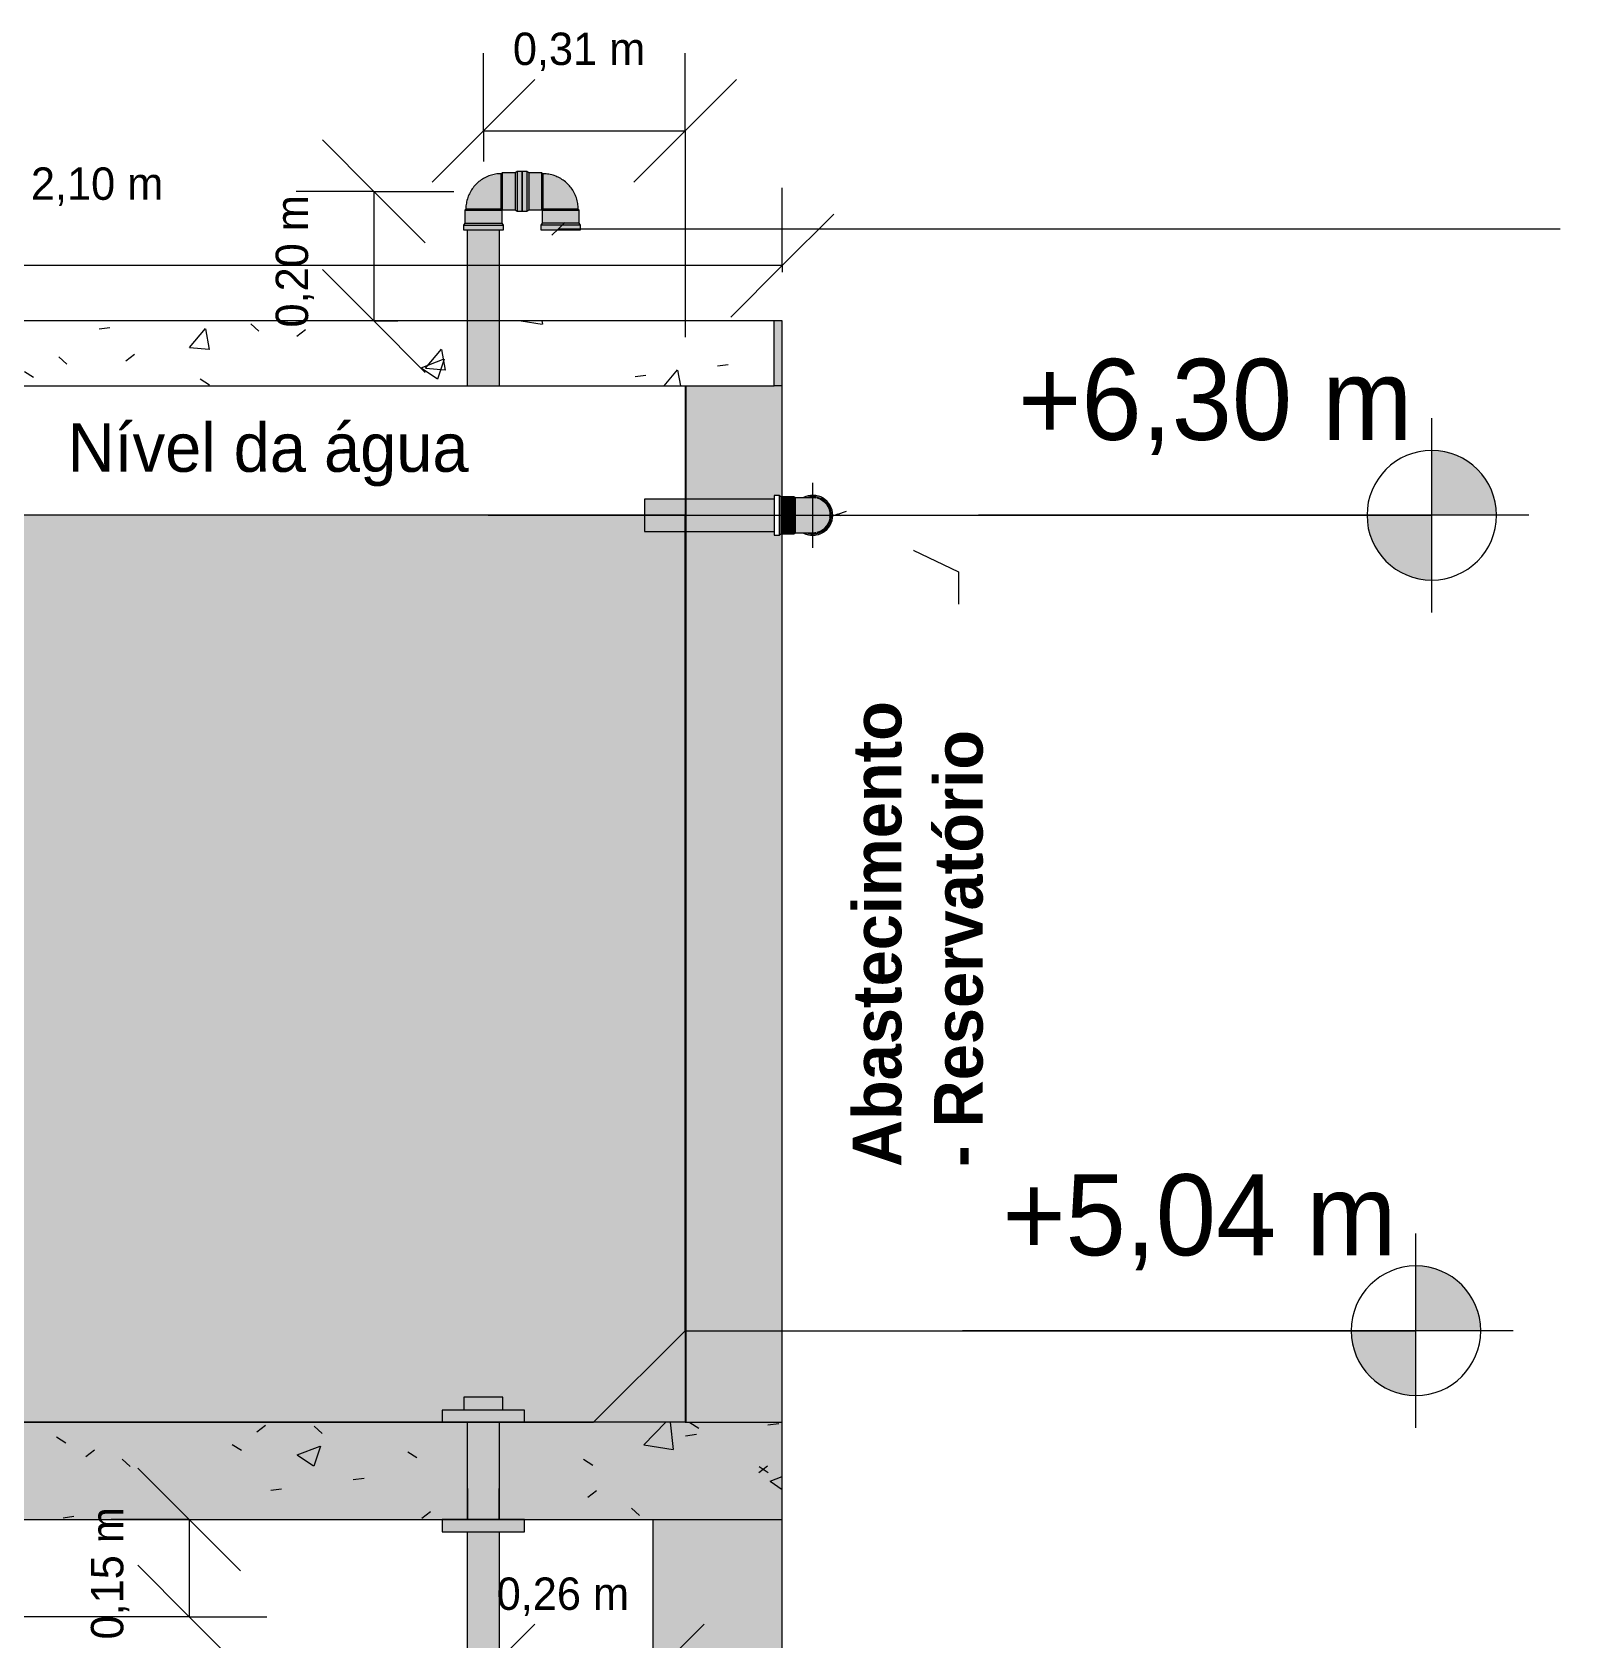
# Model space of a CAD drawing. Header units: metres. Extents: x 147 to 427, y -16 to 162.
# Drawn here: x 184.764 to 187.165, y 4.564 to 7.046 of the extents above; entities that cross this region are included whole.
import ezdxf

# ---------------------------------------------------------------- set-up
doc = ezdxf.new("R2010")
doc.units = ezdxf.units.M
for name, color, linetype, lineweight in [('A-ANNO-DIMS', 7, 'Continuous', 5), ('A-ANNO-DIMS-50', 7, 'Continuous', 5), ('A-DETL', 7, 'Continuous', 5), ('A-DETL-GENF', 7, 'Continuous', 5), ('A-WALL', 7, 'Continuous', 9), ('G-ANNO-DIMS', 7, 'Continuous', 5), ('G-ANNO-TEXT', 7, 'Continuous', 5), ('P-PIPE', 7, 'Continuous', 5), ('P-PIPE-CNTR', 7, 'Continuous', 5)]:
    doc.layers.add(name, color=color, linetype=linetype, lineweight=lineweight)
doc.layers.add('A-FLOR', color=7, linetype='Continuous', lineweight=9, true_color=0x007f00)
doc.layers.add('A-FLOR-PATT', color=7, linetype='Continuous', lineweight=9, true_color=0x007f00)
doc.styles.add('Century Gothic', font='GOTHIC.TTF', dxfattribs={"height": 0.05})
doc.styles.add('Century Gothic_1', font='GOTHIC.TTF', dxfattribs={"height": 0.075})
doc.styles.add('Century Gothic_3', font='GOTHIC.TTF', dxfattribs={"height": 0.125})
doc.styles.add('Century Gothic_B_1', font='GOTHICB.TTF', dxfattribs={"height": 0.075})
doc.dimstyles.new('Setores_1_5', dxfattribs={"dimscale": 0.3048, "dimtxt": 0.078313, "dimasz": 0.520833, "dimexe": 0.393701, "dimexo": 0.246063, "dimgap": 0.287073, "dimtad": 1, "dimrnd": 0.01, "dimzin": 0, "dimdsep": 46, "dimtxsty": 'Century Gothic_1', "dimblk1": 'OBLIQUE', "dimblk2": 'OBLIQUE', "dimsah": 1, "dimcen": 0.09, "dimazin": 0, "dimtfac": 1, "dimtdec": 4, "dimtix": 1, "dimtmove": 0, "dimatfit": 3, "dimfxl": 1, "dimtvp": 1, "dimtolj": 1, "dimtzin": 0, "dimarcsym": 2})
doc.dimstyles.new('Setores_1_mm', dxfattribs={"dimscale": 0.3048, "dimtxt": 0.052208, "dimasz": 0.520833, "dimexe": 0.393701, "dimexo": 0.246063, "dimgap": 0.287073, "dimtad": 1, "dimrnd": 0.01, "dimzin": 0, "dimdsep": 46, "dimtxsty": 'Century Gothic', "dimblk1": 'OBLIQUE', "dimblk2": 'OBLIQUE', "dimsah": 1, "dimcen": 0.09, "dimazin": 0, "dimtfac": 1, "dimtdec": 4, "dimtix": 1, "dimtmove": 0, "dimatfit": 3, "dimfxl": 1, "dimtvp": 1, "dimtolj": 1, "dimtzin": 0, "dimarcsym": 2})
pattern_1 = [(50, (187.6041, 2.196), (0.364365, -0.031877), [0.0381, -0.4191]), (355, (187.6041, 2.196), (-0.070485, 0.382117), [0.03048, -0.33528]), (100.451, (187.6351, 2.193), (0.293886, 0.35023), [0.03238, -0.35618]), (46.184, (187.6041, 2.297), (0.54216, -0.084084), [0.05715, -0.62865]), (96.636, (187.6501, 2.29), (0.474805, 0.494854), [0.04857, -0.53427]), (351.184, (187.6041, 2.297), (0.47481, 0.494846), [0.04572, -0.50292]), (21, (187.6551, 2.272), (0.303226, -0.204528), [0.0381, -0.4191]), (326, (187.6551, 2.272), (0.123607, 0.368379), [0.03048, -0.33528]), (71.451, (187.6811, 2.255), (0.426833, 0.163839), [0.03238, -0.35618]), (37.5, (187.60411, 2.196), (0.0061807, 0.1691082), [0.01676, -0.31445, 0.01676, -0.3236, -0.33655]), (37.5, (187.60411, 2.196), (0.0061807, 0.1691082), [-0.67158, 0.01676, -0.31979]), (7.5, (187.60411, 2.196), (0.1336414, 0.200358), [0.01676, -0.17729, 0.01676, -0.30683, -0.12827]), (7.5, (187.60411, 2.196), (0.1336414, 0.200358), [-0.51765, 0.01676, -0.11151]), (327.5, (187.49111, 2.196), (0.2711816, -0.0114606), [0.01676, -0.11024, 0.01676, -0.37948, -0.52578]), (327.5, (187.49111, 2.196), (0.2711816, -0.0114606), [-0.52324, 0.01676, -0.50902]), (317.5, (187.44011, 2.196), (0.296258, 0.050851), [0.01676, -0.14834, 0.01676, -0.24638, -0.37338]), (317.5, (187.44011, 2.196), (0.296258, 0.050851), [-0.42824, 0.01676, -0.35662])]

# ---------------------------------------------------------------- blocks, each defined once
blk = doc.blocks.new('Joelho 45_90 - Agua Fria_Soldavel - MEP - Tigre - Standard-V85-DD')
at = {"layer": 'P-PIPE', "true_color": 0x69503c}
for points in [[(150.6732, 6.3), (150.6732, 6.3286), (150.6553, 6.328), (150.6553, 6.3), (150.6645, 6.3)], [(150.6737, 6.3), (150.6749, 6.3), (150.6744, 6.3276), (150.6732, 6.3282), (150.6732, 6.3)], [(150.7331, 6.3), (150.731, 6.3109), (150.7246, 6.3209), (150.7163, 6.3271), (150.7073, 6.3303), (150.6964, 6.3301), (150.6887, 6.327), (150.6936, 6.3271), (150.6973, 6.3282), (150.7097, 6.3277), (150.7183, 6.3235), (150.7243, 6.3184), (150.73, 6.3074), (150.7315, 6.3)], [(150.7046, 6.3), (150.7295, 6.3), (150.7278, 6.3088), (150.7247, 6.315), (150.72, 6.3204), (150.7144, 6.3241), (150.7071, 6.3265), (150.694, 6.327), (150.6782, 6.3271), (150.6749, 6.3271), (150.6749, 6.3), (150.7046, 6.3)], [(150.6732, 6.2713), (150.6732, 6.3), (150.6553, 6.3), (150.6553, 6.2717), (150.6645, 6.2715)], [(150.6732, 6.2713), (150.6749, 6.2735), (150.6749, 6.3), (150.6732, 6.3), (150.6732, 6.2718)], [(150.6749, 6.2728), (150.7068, 6.2734), (150.7108, 6.2744), (150.7169, 6.2773), (150.7228, 6.2824), (150.7265, 6.288), (150.7285, 6.293), (150.7295, 6.3), (150.6749, 6.3), (150.6749, 6.2735)], [(150.697, 6.2697), (150.7088, 6.2701), (150.7182, 6.2738), (150.7265, 6.2813), (150.7312, 6.2895), (150.7331, 6.3), (150.731, 6.3), (150.7292, 6.2902), (150.7226, 6.2797), (150.7148, 6.2744), (150.7073, 6.2718), (150.6949, 6.2723), (150.692, 6.2731), (150.6889, 6.2726), (150.6953, 6.2703)], [(150.7023, 6.2713), (150.711, 6.2728), (150.7183, 6.2765), (150.7235, 6.2809), (150.7278, 6.2873), (150.7302, 6.2944), (150.731, 6.3), (150.7295, 6.3), (150.7278, 6.2912), (150.7247, 6.285), (150.72, 6.2796), (150.7144, 6.2759), (150.7076, 6.2735), (150.6958, 6.2729), (150.6945, 6.2725), (150.6966, 6.2721), (150.7004, 6.2716)]]:
    blk.add_hatch(color=27, dxfattribs=at).paths.add_polyline_path(points)
h = blk.add_hatch(color=27, dxfattribs=at)
h.paths.add_polyline_path([(150.731, 6.3), (150.7295, 6.3087), (150.7258, 6.316), (150.7215, 6.3211), (150.7156, 6.3252), (150.7088, 6.3278), (150.7023, 6.3286), (150.694, 6.327), (150.7051, 6.3268), (150.7108, 6.3256), (150.7172, 6.3225), (150.7227, 6.3177), (150.7265, 6.312), (150.7286, 6.3065), (150.7295, 6.3), (150.7301, 6.3)])
h.paths.add_polyline_path([(150.6991, 6.3267), (150.6958, 6.3269), (150.6979, 6.3267)])
at = {"layer": 'P-PIPE'}
for p, q in [((150.6502, 6.3307), (150.6427, 6.3307)), ((150.6427, 6.3307), (150.6427, 6.3)), ((150.6532, 6.3286), (150.6502, 6.3307)), ((150.6502, 6.3307), (150.6502, 6.3)), ((150.6732, 6.3286), (150.6532, 6.3286)), ((150.6532, 6.3286), (150.6532, 6.3)), ((150.6749, 6.3271), (150.6732, 6.3286)), ((150.6732, 6.3286), (150.6732, 6.3)), ((150.6732, 6.3), (150.6732, 6.3286)), ((150.6749, 6.3), (150.6749, 6.3271)), ((150.6749, 6.3271), (150.6749, 6.3)), ((150.6427, 6.3), (150.6427, 6.2693)), ((150.6502, 6.3), (150.6502, 6.2693)), ((150.6532, 6.3), (150.6532, 6.2713)), ((150.6732, 6.3), (150.6732, 6.2713)), ((150.6732, 6.2713), (150.6732, 6.3)), ((150.6749, 6.2728), (150.6749, 6.3)), ((150.6749, 6.3), (150.6749, 6.2728)), ((150.6427, 6.2693), (150.6502, 6.2693)), ((150.6502, 6.2693), (150.6532, 6.2713)), ((150.6532, 6.2713), (150.6732, 6.2713)), ((150.6732, 6.2713), (150.6749, 6.2728))]:
    blk.add_line(p, q, dxfattribs=at)
at = {"layer": 'P-PIPE', "flags": 128}
for points in [[(150.7023, 6.3271), (150.7023, 6.3271), (150.7022, 6.3271), (150.7021, 6.3271), (150.702, 6.3271), (150.7018, 6.3271), (150.7015, 6.3271), (150.7013, 6.3271), (150.7009, 6.3271), (150.7006, 6.3271), (150.7002, 6.3271), (150.6997, 6.3271), (150.6992, 6.3271), (150.6987, 6.3271), (150.6981, 6.3271), (150.6975, 6.3271), (150.6969, 6.3271), (150.6962, 6.3271), (150.6955, 6.3271), (150.6948, 6.3271), (150.694, 6.3271), (150.6932, 6.3271), (150.6924, 6.3271), (150.6915, 6.3271), (150.6906, 6.3271), (150.6897, 6.3271), (150.6888, 6.3271), (150.6878, 6.3271), (150.6869, 6.3271), (150.6859, 6.3271), (150.6848, 6.3271), (150.6838, 6.3271), (150.6828, 6.3271), (150.6817, 6.3271), (150.6807, 6.3271), (150.6796, 6.3271), (150.6785, 6.3271), (150.6774, 6.3271), (150.6763, 6.3271), (150.6752, 6.3271), (150.6749, 6.3271)], [(150.6749, 6.2728), (150.676, 6.2728), (150.6771, 6.2728), (150.6782, 6.2728), (150.6793, 6.2728), (150.6804, 6.2728), (150.6814, 6.2728), (150.6825, 6.2728), (150.6835, 6.2728), (150.6846, 6.2728), (150.6856, 6.2728), (150.6866, 6.2728), (150.6876, 6.2728), (150.6885, 6.2728), (150.6895, 6.2728), (150.6904, 6.2728), (150.6913, 6.2728), (150.6921, 6.2728), (150.693, 6.2728), (150.6938, 6.2728), (150.6946, 6.2728), (150.6953, 6.2728), (150.696, 6.2728), (150.6967, 6.2728), (150.6974, 6.2728), (150.698, 6.2728), (150.6985, 6.2728), (150.6991, 6.2728), (150.6996, 6.2728), (150.7, 6.2728), (150.7005, 6.2728), (150.7008, 6.2728), (150.7012, 6.2728), (150.7015, 6.2728), (150.7017, 6.2728), (150.7019, 6.2728), (150.7021, 6.2728), (150.7022, 6.2728), (150.7023, 6.2728), (150.7023, 6.2728), (150.7023, 6.2728)]]:
    blk.add_lwpolyline(points, dxfattribs=at)
at = {"layer": 'P-PIPE'}
for radius, start, end in [(0.0308, 101.975, 118.1215), (0.0308, 0, 117.9187), (0.0286, 0, 109.3584), (0.0286, 0, 109.3584), (0.0286, 96.6452, 102.0198), (0.0308, 83.3085, 96.6853), (0.0287, 77.975, 83.3533), (0.0308, 41.9735, 78.0206), (0.0272, 78.6343, 92.9545), (0.0271, 78.6343, 92.9545), (0.0272, 0, 75), (0.0271, 0, 75), (0.0287, 36.6457, 42.0216), (0.0307, 23.3065, 36.6833), (0.0286, 17.9767, 23.3538), (0.0308, 0, 18.0185), (0.0308, 242.6936, 0), (0.0287, 251.5844, 0), (0.0287, 251.5844, 0), (0.0308, 281.9794, 318.0265), (0.0271, 285, 0), (0.0272, 285, 0), (0.0287, 317.9784, 323.3543), (0.0308, 323.3167, 336.6935), (0.0287, 336.6462, 342.0233), (0.0308, 341.9815, 0), (0.0307, 242.7359, 258.025), (0.0287, 257.9802, 263.3548), (0.0307, 263.3147, 276.6915), (0.0272, 268.66, 281.3657), (0.0271, 268.66, 281.3657), (0.0287, 276.6467, 282.025)]:
    blk.add_arc((150.7023, 6.3), radius, start, end, dxfattribs=at)
blk = doc.blocks.new('Joelho 45_90 - Agua Fria_Soldavel - MEP - Tigre - Standard-V91-DD')
at = {"layer": 'P-PIPE', "true_color": 0x69503c}
for points in [[(150.2111, 6.7726), (150.22, 6.7726), (150.2212, 6.7738), (150.2212, 6.8271), (150.2003, 6.823), (150.1895, 6.8164), (150.1885, 6.8157), (150.182, 6.8101), (150.1801, 6.8075), (150.1765, 6.8024), (150.1727, 6.7963), (150.1703, 6.7918), (150.169, 6.7853), (150.1676, 6.7773), (150.1669, 6.7726), (150.21, 6.7726)], [(150.2229, 6.7713), (150.2229, 6.8286), (150.2212, 6.8269), (150.2217, 6.7724), (150.2225, 6.7717)], [(150.2229, 6.7713), (150.2429, 6.7713), (150.2429, 6.8286), (150.2229, 6.8286), (150.2229, 6.7723)], [(150.2459, 6.7692), (150.2459, 6.8307), (150.2429, 6.8286), (150.2433, 6.7711), (150.2446, 6.7702)], [(150.1895, 6.8164), (150.193, 6.8181), (150.1907, 6.8171), (150.1897, 6.8166)], [(150.2235, 6.7479), (150.2246, 6.7479), (150.2225, 6.7509), (150.1649, 6.7505), (150.1631, 6.7479), (150.223, 6.7479)], [(150.1652, 6.7709), (150.2221, 6.7713), (150.2207, 6.7726), (150.1662, 6.7721), (150.1661, 6.772)], [(150.1652, 6.7509), (150.2225, 6.7509), (150.2225, 6.7709), (150.1652, 6.7709)], [(150.223, 6.7404), (150.2246, 6.7404), (150.2246, 6.7479), (150.1631, 6.7479), (150.1631, 6.7404), (150.2205, 6.7404)]]:
    blk.add_hatch(color=27, dxfattribs=at).paths.add_polyline_path(points)
h = blk.add_hatch(color=27, dxfattribs=at)
h.paths.add_polyline_path([(150.2534, 6.7846), (150.2534, 6.8307), (150.2459, 6.8305), (150.2459, 6.7846), (150.2534, 6.7846)])
h.paths.add_polyline_path([(150.2483, 6.7692), (150.2534, 6.7692), (150.2534, 6.7846), (150.2459, 6.7846), (150.2459, 6.7692)])
at = {"layer": 'P-PIPE'}
for p, q in [((150.2229, 6.8286), (150.2212, 6.8271)), ((150.2212, 6.8271), (150.2212, 6.8263)), ((150.2212, 6.8263), (150.2212, 6.8271)), ((150.2212, 6.8262), (150.2212, 6.7728)), ((150.2212, 6.7728), (150.2212, 6.8262)), ((150.2229, 6.7713), (150.2229, 6.8286)), ((150.2429, 6.8286), (150.2229, 6.8286)), ((150.2229, 6.8286), (150.2229, 6.7713)), ((150.2459, 6.8307), (150.2429, 6.8286)), ((150.2429, 6.8286), (150.2429, 6.7713)), ((150.2534, 6.8307), (150.2459, 6.8307)), ((150.2459, 6.8307), (150.2459, 6.7692)), ((150.2534, 6.7692), (150.2534, 6.8307)), ((150.1652, 6.7509), (150.1631, 6.7479)), ((150.1667, 6.7726), (150.1652, 6.7709)), ((150.1652, 6.7709), (150.2225, 6.7709)), ((150.1652, 6.7709), (150.1652, 6.7509)), ((150.2225, 6.7709), (150.1652, 6.7709)), ((150.1652, 6.7509), (150.2225, 6.7509)), ((150.221, 6.7726), (150.1667, 6.7726)), ((150.1667, 6.7726), (150.221, 6.7726)), ((150.2225, 6.7709), (150.221, 6.7726)), ((150.2212, 6.7728), (150.2229, 6.7713)), ((150.2225, 6.7509), (150.2225, 6.7709)), ((150.2246, 6.7479), (150.2225, 6.7509)), ((150.2229, 6.7713), (150.2429, 6.7713)), ((150.2429, 6.7713), (150.2459, 6.7692)), ((150.2459, 6.7692), (150.2534, 6.7692)), ((150.1631, 6.7479), (150.1631, 6.7404)), ((150.1631, 6.7479), (150.2246, 6.7479)), ((150.1631, 6.7404), (150.2246, 6.7404)), ((150.2246, 6.7404), (150.2246, 6.7479))]:
    blk.add_line(p, q, dxfattribs=at)
at = {"layer": 'P-PIPE', "flags": 128}
for points in [[(150.2212, 6.8271), (150.219, 6.8271), (150.2169, 6.827), (150.2147, 6.8268), (150.2125, 6.8265), (150.2104, 6.8261), (150.2083, 6.8256), (150.2061, 6.825), (150.2041, 6.8244), (150.202, 6.8237), (150.2, 6.8228), (150.198, 6.822), (150.196, 6.821), (150.1941, 6.8199), (150.1922, 6.8188), (150.1904, 6.8176), (150.1886, 6.8164), (150.1869, 6.815), (150.1853, 6.8136), (150.1836, 6.8121), (150.1821, 6.8106), (150.1806, 6.809), (150.1792, 6.8074), (150.1778, 6.8056), (150.1765, 6.8039), (150.1753, 6.8021), (150.1742, 6.8002), (150.1731, 6.7983), (150.1721, 6.7964), (150.1712, 6.7944), (150.1704, 6.7924), (150.1696, 6.7903), (150.169, 6.7882), (150.1684, 6.7861), (150.1679, 6.784), (150.1675, 6.7819), (150.1671, 6.7797), (150.1669, 6.7775), (150.1667, 6.7754), (150.1667, 6.7732), (150.1667, 6.7726)], [(150.221, 6.7726), (150.221, 6.7726), (150.221, 6.7726), (150.221, 6.7726), (150.221, 6.7726), (150.221, 6.7726), (150.221, 6.7727), (150.221, 6.7727), (150.221, 6.7727), (150.221, 6.7727), (150.221, 6.7727), (150.221, 6.7727), (150.221, 6.7727), (150.221, 6.7727), (150.221, 6.7727), (150.221, 6.7727), (150.221, 6.7727), (150.221, 6.7728), (150.221, 6.7728), (150.221, 6.7728), (150.221, 6.7728), (150.2211, 6.7728), (150.2211, 6.7728), (150.2211, 6.7728), (150.2211, 6.7728), (150.2211, 6.7728), (150.2211, 6.7728), (150.2211, 6.7728), (150.2211, 6.7728), (150.2211, 6.7728), (150.2211, 6.7728), (150.2211, 6.7728), (150.2211, 6.7728), (150.2212, 6.7728), (150.2212, 6.7728), (150.2212, 6.7728), (150.2212, 6.7728), (150.2212, 6.7728), (150.2212, 6.7728), (150.2212, 6.7728), (150.2212, 6.7728)]]:
    blk.add_lwpolyline(points, dxfattribs=at)
blk = doc.blocks.new('Joelho 45_90 - Agua Fria_Soldavel - MEP - Tigre - Standard-V92-DD')
at = {"layer": 'P-PIPE', "true_color": 0x69503c}
h = blk.add_hatch(color=27, dxfattribs=at)
h.paths.add_polyline_path([(150.2609, 6.7692), (150.2609, 6.8307), (150.2534, 6.8307), (150.2534, 6.7692)])
h.paths.add_polyline_path([(150.2534, 6.7846), (150.2534, 6.7846), (150.2568, 6.7846)])
for points in [[(150.2609, 6.7692), (150.2639, 6.7713), (150.2636, 6.8289), (150.2609, 6.8307), (150.2609, 6.7702)], [(150.2639, 6.7713), (150.2839, 6.7713), (150.2839, 6.8286), (150.2639, 6.8286), (150.2639, 6.7722)], [(150.2839, 6.7713), (150.2856, 6.7728), (150.2851, 6.8276), (150.2839, 6.8286), (150.2839, 6.7722)], [(150.3056, 6.7726), (150.3402, 6.7726), (150.3356, 6.7941), (150.3294, 6.8043), (150.329, 6.805), (150.3231, 6.8118), (150.3197, 6.8145), (150.3155, 6.8173), (150.3093, 6.8211), (150.3048, 6.8235), (150.2984, 6.8248), (150.2901, 6.8263), (150.2856, 6.8269), (150.2861, 6.7733), (150.2868, 6.7726), (150.3054, 6.7726)], [(150.3171, 6.8165), (150.3153, 6.8174), (150.317, 6.8166)], [(150.3347, 6.7479), (150.3434, 6.7484), (150.3417, 6.7509), (150.2841, 6.7505), (150.2823, 6.7479), (150.3325, 6.7479)], [(150.3389, 6.7709), (150.3417, 6.7709), (150.3399, 6.7726), (150.2854, 6.7721), (150.2844, 6.7709), (150.3385, 6.7709)], [(150.3407, 6.7509), (150.3417, 6.7509), (150.3417, 6.7709), (150.2844, 6.7709), (150.2844, 6.7509), (150.3399, 6.7509)], [(150.3348, 6.7404), (150.3438, 6.7404), (150.3434, 6.7479), (150.2823, 6.7479), (150.2823, 6.7404), (150.3347, 6.7404)]]:
    blk.add_hatch(color=27, dxfattribs=at).paths.add_polyline_path(points)
at = {"layer": 'P-PIPE'}
for p, q in [((150.2609, 6.8307), (150.2534, 6.8307)), ((150.2534, 6.8307), (150.2534, 6.7692)), ((150.2639, 6.8286), (150.2609, 6.8307)), ((150.2609, 6.8307), (150.2609, 6.7692)), ((150.2839, 6.8286), (150.2639, 6.8286)), ((150.2639, 6.8286), (150.2639, 6.7713)), ((150.2856, 6.8271), (150.2839, 6.8286)), ((150.2839, 6.8286), (150.2839, 6.7713)), ((150.2839, 6.7713), (150.2839, 6.8286)), ((150.2856, 6.8263), (150.2856, 6.8271)), ((150.2856, 6.8271), (150.2856, 6.8263)), ((150.2856, 6.7728), (150.2856, 6.8262)), ((150.2856, 6.8262), (150.2856, 6.7728)), ((150.2534, 6.7692), (150.2609, 6.7692)), ((150.2609, 6.7692), (150.2639, 6.7713)), ((150.2639, 6.7713), (150.2839, 6.7713)), ((150.2844, 6.7509), (150.2823, 6.7479)), ((150.2839, 6.7713), (150.2856, 6.7728)), ((150.2859, 6.7726), (150.2844, 6.7709)), ((150.2844, 6.7709), (150.3417, 6.7709)), ((150.2844, 6.7709), (150.2844, 6.7509)), ((150.3417, 6.7709), (150.2844, 6.7709)), ((150.3417, 6.7509), (150.2844, 6.7509)), ((150.3402, 6.7726), (150.2859, 6.7726)), ((150.2859, 6.7726), (150.3402, 6.7726)), ((150.3417, 6.7709), (150.3402, 6.7726)), ((150.3417, 6.7509), (150.3417, 6.7709)), ((150.3438, 6.7479), (150.3417, 6.7509)), ((150.2823, 6.7479), (150.2823, 6.7404)), ((150.3438, 6.7479), (150.2823, 6.7479)), ((150.2823, 6.7404), (150.3438, 6.7404)), ((150.3438, 6.7404), (150.3438, 6.7479))]:
    blk.add_line(p, q, dxfattribs=at)
at = {"layer": 'P-PIPE', "flags": 128}
for points in [[(150.3402, 6.7726), (150.3401, 6.7748), (150.34, 6.777), (150.3398, 6.7791), (150.3395, 6.7813), (150.3391, 6.7834), (150.3386, 6.7856), (150.338, 6.7877), (150.3374, 6.7898), (150.3367, 6.7918), (150.3359, 6.7938), (150.335, 6.7958), (150.334, 6.7978), (150.333, 6.7997), (150.3318, 6.8016), (150.3306, 6.8034), (150.3294, 6.8052), (150.328, 6.8069), (150.3266, 6.8086), (150.3252, 6.8102), (150.3236, 6.8117), (150.322, 6.8132), (150.3204, 6.8146), (150.3187, 6.816), (150.3169, 6.8173), (150.3151, 6.8185), (150.3132, 6.8196), (150.3113, 6.8207), (150.3094, 6.8217), (150.3074, 6.8226), (150.3054, 6.8234), (150.3033, 6.8242), (150.3013, 6.8249), (150.2992, 6.8254), (150.297, 6.8259), (150.2949, 6.8264), (150.2927, 6.8267), (150.2906, 6.8269), (150.2884, 6.8271), (150.2862, 6.8271), (150.2856, 6.8271)], [(150.2856, 6.7728), (150.2856, 6.7728), (150.2856, 6.7728), (150.2856, 6.7728), (150.2857, 6.7728), (150.2857, 6.7728), (150.2857, 6.7728), (150.2857, 6.7728), (150.2857, 6.7728), (150.2857, 6.7728), (150.2857, 6.7728), (150.2857, 6.7728), (150.2857, 6.7728), (150.2857, 6.7728), (150.2858, 6.7728), (150.2858, 6.7728), (150.2858, 6.7728), (150.2858, 6.7728), (150.2858, 6.7728), (150.2858, 6.7728), (150.2858, 6.7728), (150.2858, 6.7728), (150.2858, 6.7728), (150.2858, 6.7728), (150.2858, 6.7727), (150.2858, 6.7727), (150.2858, 6.7727), (150.2858, 6.7727), (150.2858, 6.7727), (150.2858, 6.7727), (150.2859, 6.7727), (150.2859, 6.7727), (150.2859, 6.7727), (150.2859, 6.7727), (150.2859, 6.7727), (150.2859, 6.7726), (150.2859, 6.7726), (150.2859, 6.7726), (150.2859, 6.7726), (150.2859, 6.7726), (150.2859, 6.7726)]]:
    blk.add_lwpolyline(points, dxfattribs=at)
blk = doc.blocks.new('AQ_PVC-U Sch80_Flange Macho - Standard-3877219-DD')
at = {"layer": 'P-PIPE', "true_color": 0x252525}
blk.add_hatch(color=250, dxfattribs=at).paths.add_polyline_path([(149.0994, 4.731), (149.1062, 4.731), (149.1062, 4.75), (148.9792, 4.75), (148.9792, 4.731), (149.0977, 4.731)])
at = {"layer": 'P-PIPE'}
for p, q in [((149.0182, 4.7977), (149.0182, 4.75)), ((149.0672, 4.75), (149.0672, 4.7977)), ((148.9792, 4.75), (148.9792, 4.731)), ((149.1062, 4.75), (148.9792, 4.75)), ((149.1062, 4.731), (149.1062, 4.75)), ((148.9792, 4.731), (149.1062, 4.731))]:
    blk.add_line(p, q, dxfattribs=at)
blk = doc.blocks.new('AQ_PVC-U Sch80_Flange Fêmea - Standard-3877218-DD')
at = {"layer": 'P-PIPE'}
for p, q in [((149.0127, 4.9389), (149.0127, 4.919)), ((149.0727, 4.9389), (149.0127, 4.9389)), ((149.0727, 4.919), (149.0727, 4.9389)), ((148.9792, 4.919), (148.9792, 4.9)), ((149.1062, 4.919), (148.9792, 4.919)), ((149.1062, 4.9), (149.1062, 4.919)), ((148.9792, 4.9), (149.1062, 4.9))]:
    blk.add_line(p, q, dxfattribs=at)
blk = doc.blocks.new('DIMBLOCK52-DD')
at = {"layer": 'A-ANNO-DIMS-50', "lineweight": 25}
for p, q in [((181.9251, 4.9), (181.8457, 4.9794)), ((181.9251, 4.9), (182.0045, 4.8206)), ((181.9251, 0), (181.8457, 0.0794)), ((181.9251, 0), (182.0045, -0.0794))]:
    blk.add_line(p, q, dxfattribs=at)
at = {"layer": 'A-ANNO-DIMS-50'}
for p, q in [((181.9251, 4.9), (181.8051, 4.9)), ((181.9251, 4.9), (181.9251, 0)), ((181.9251, 4.9), (182.9388, 4.9)), ((181.9251, 0), (181.8051, 0)), ((181.9251, 0), (185.9593, 0))]:
    blk.add_line(p, q, dxfattribs=at)
at = {"layer": 'A-ANNO-DIMS-50', "color": 0, "insert": (181.7415, 2.2847), "char_height": 0.075, "width": 0.396784, "attachment_point": 1, "rotation": 90, "line_spacing_factor": 0.984502, "style": 'Century Gothic_1'}
blk.add_mtext('4,90 m', dxfattribs=at)
blk = doc.blocks.new('_Oblique')
at = {"color": 0, "linetype": 'ByBlock', "lineweight": -2}
blk.add_line((-0.5, -0.5), (0.5, 0.5), dxfattribs=at)
blk = doc.blocks.new('Elevações de ponto - Padrão-77235-DD')
at = {"layer": 'G-ANNO-DIMS', "true_color": 0xff0000}
h = blk.add_hatch(color=1, dxfattribs=at)
edge = h.paths.add_edge_path()
edge.add_line((153.2675, 0), (153.1675, 0))
edge.add_arc((153.2675, 0), 0.1, 90, 180, ccw=False)
edge.add_line((153.2675, 0.1), (153.2675, 0))
h = blk.add_hatch(color=1, dxfattribs=at)
edge = h.paths.add_edge_path()
edge.add_line((153.2675, 0), (153.3675, 0))
edge.add_arc((153.2675, 0), 0.1, -90, 0, ccw=False)
edge.add_line((153.2675, -0.1), (153.2675, 0))
at = {"layer": 'G-ANNO-DIMS'}
for p, q in [((153.2675, -0.15), (153.2675, 0.15)), ((153.1175, 0), (153.9675, 0))]:
    blk.add_line(p, q, dxfattribs=at)
blk.add_circle((153.2675, 0), 0.1, dxfattribs=at)
blk = doc.blocks.new('DIMBLOCK69-DD')
at = {"layer": 'A-ANNO-DIMS-50'}
for p, q in [((183.8224, 6.6853), (183.8224, 6.8053)), ((185.9224, 6.6853), (185.9224, 6.8053)), ((185.9224, 6.6853), (183.8224, 6.6853)), ((183.8224, 6.6853), (183.8224, 6.675)), ((185.9224, 6.6853), (185.9224, 6.675))]:
    blk.add_line(p, q, dxfattribs=at)
at = {"layer": 'A-ANNO-DIMS-50', "lineweight": 25}
for p, q in [((183.8224, 6.6853), (183.9017, 6.7647)), ((185.9224, 6.6853), (186.0017, 6.7647)), ((183.8224, 6.6853), (183.743, 6.6059)), ((185.9224, 6.6853), (185.843, 6.6059))]:
    blk.add_line(p, q, dxfattribs=at)
at = {"layer": 'A-ANNO-DIMS-50', "color": 0, "insert": (184.7622, 6.8369), "char_height": 0.05, "width": 0.264523, "attachment_point": 1, "line_spacing_factor": 0.984502, "style": 'Century Gothic'}
blk.add_mtext('2,10 m', dxfattribs=at)
blk = doc.blocks.new('DIMBLOCK74-DD')
at = {"layer": 'A-ANNO-DIMS-50', "lineweight": 25}
for p, q in [((185.0064, 4.75), (184.9271, 4.8294)), ((185.0064, 4.75), (185.0858, 4.6706)), ((185.0064, 4.6), (184.9271, 4.6794)), ((185.0064, 4.6), (185.0858, 4.5206))]:
    blk.add_line(p, q, dxfattribs=at)
at = {"layer": 'A-ANNO-DIMS-50'}
for p, q in [((185.0064, 4.75), (184.8864, 4.75)), ((185.0064, 4.75), (185.0064, 4.6)), ((185.0064, 4.75), (185.0437, 4.75)), ((185.0064, 4.6), (184.7482, 4.6)), ((185.0064, 4.6), (185.1264, 4.6))]:
    blk.add_line(p, q, dxfattribs=at)
at = {"layer": 'A-ANNO-DIMS-50', "color": 0, "insert": (184.8549, 4.5648), "char_height": 0.05, "width": 0.264523, "attachment_point": 1, "rotation": 90, "line_spacing_factor": 0.984502, "style": 'Century Gothic'}
blk.add_mtext('0,15 m', dxfattribs=at)
blk = doc.blocks.new('DIMBLOCK77-DD')
at = {"layer": 'A-ANNO-DIMS-50'}
for p, q in [((185.4609, 6.8934), (185.4609, 7.0134)), ((185.7724, 6.8934), (185.7724, 7.0134)), ((185.4609, 6.8934), (185.7724, 6.8934)), ((185.4609, 6.8934), (185.4609, 6.8459)), ((185.7724, 6.8934), (185.7724, 6.575))]:
    blk.add_line(p, q, dxfattribs=at)
at = {"layer": 'A-ANNO-DIMS-50', "lineweight": 25}
for p, q in [((185.4609, 6.8934), (185.5403, 6.9727)), ((185.7724, 6.8934), (185.8517, 6.9727)), ((185.4609, 6.8934), (185.3816, 6.814)), ((185.7724, 6.8934), (185.693, 6.814))]:
    blk.add_line(p, q, dxfattribs=at)
at = {"layer": 'A-ANNO-DIMS-50', "color": 0, "insert": (185.5064, 7.045), "char_height": 0.05, "width": 0.264523, "attachment_point": 1, "line_spacing_factor": 0.984502, "style": 'Century Gothic'}
blk.add_mtext('0,31 m', dxfattribs=at)
blk = doc.blocks.new('DIMBLOCK78-DD')
at = {"layer": 'A-ANNO-DIMS-50', "lineweight": 25}
for p, q in [((185.2918, 6.8), (185.2124, 6.8794)), ((185.2918, 6.8), (185.3711, 6.7206)), ((185.2918, 6.6), (185.2124, 6.6794)), ((185.2918, 6.6), (185.3711, 6.5206))]:
    blk.add_line(p, q, dxfattribs=at)
at = {"layer": 'A-ANNO-DIMS-50'}
for p, q in [((185.2918, 6.8), (185.1718, 6.8)), ((185.2918, 6.8), (185.2918, 6.6)), ((185.2918, 6.8), (185.415, 6.8)), ((185.2918, 6.6), (185.1718, 6.6)), ((185.2918, 6.6), (185.329, 6.6))]:
    blk.add_line(p, q, dxfattribs=at)
at = {"layer": 'A-ANNO-DIMS-50', "color": 0, "insert": (185.1402, 6.5898), "char_height": 0.05, "width": 0.264523, "attachment_point": 1, "rotation": 90, "line_spacing_factor": 0.984502, "style": 'Century Gothic'}
blk.add_mtext('0,20 m', dxfattribs=at)
blk = doc.blocks.new('DIMBLOCK80-DD')
at = {"layer": 'A-ANNO-DIMS-50', "lineweight": 25}
for p, q in [((185.4609, 4.5089), (185.5403, 4.5883)), ((185.7224, 4.5089), (185.8017, 4.5883)), ((185.4609, 4.5089), (185.3816, 4.4295)), ((185.7224, 4.5089), (185.643, 4.4295))]:
    blk.add_line(p, q, dxfattribs=at)
at = {"layer": 'A-ANNO-DIMS-50'}
for p, q in [((185.4609, 4.5089), (185.4609, 4.5461)), ((185.7224, 4.5089), (185.7224, 4.5461)), ((185.4609, 4.5089), (185.7224, 4.5089)), ((185.4609, 4.5089), (185.4609, 4.3889)), ((185.7224, 4.5089), (185.7224, 4.3889))]:
    blk.add_line(p, q, dxfattribs=at)
at = {"layer": 'A-ANNO-DIMS-50', "color": 0, "insert": (185.4814, 4.6605), "char_height": 0.05, "width": 0.264523, "attachment_point": 1, "line_spacing_factor": 0.984502, "style": 'Century Gothic'}
blk.add_mtext('0,26 m', dxfattribs=at)

msp = doc.modelspace()

# ---------------------------------------------------------------- hatches: boundary and pattern name
at = {"layer": 'A-DETL-GENF', "true_color": 0x808080}
h = msp.add_hatch(dxfattribs=at)
h.set_pattern_fill('FP_3', color=8, style=0, pattern_type=2)
h.set_pattern_definition(pattern_1)
h.paths.add_polyline_path([(184.6348, 3.45), (185.9098, 3.45), (185.9098, 3.55), (184.6348, 3.55), (184.6348, 3.5112)])
h.paths.add_polyline_path([(183.9848, 3.45), (183.9848, 3.55), (182.7224, 3.55), (182.7224, 3.45), (183.5237, 3.45)])
h.paths.add_polyline_path([(184.0348, 3.45), (184.2848, 3.45), (184.2848, 3.55), (184.0348, 3.55), (184.0348, 3.4897)])
h.paths.add_polyline_path([(184.5848, 3.45), (184.5848, 3.55), (184.3348, 3.55), (184.3348, 3.45), (184.4869, 3.45)])
h.paths.add_polyline_path([(185.129, 6.5), (185.4359, 6.5), (185.4359, 6.6), (183.8224, 6.6), (183.8224, 6.5), (184.8079, 6.5)])
h.paths.add_polyline_path([(185.4859, 6.5), (185.9098, 6.5), (185.9098, 6.6), (185.4859, 6.6), (185.4859, 6.5147)])
h.paths.add_polyline_path([(182.8724, 6.5), (183.2224, 6.5), (183.2224, 6.6), (182.7224, 6.6), (182.7224, 6.5), (182.8709, 6.5)])
h = msp.add_hatch(dxfattribs=at)
h.set_pattern_fill('FP_3', color=8, style=0, pattern_type=2)
h.set_pattern_definition(pattern_1)
h.paths.add_polyline_path([(188.0185, -2.6), (188.3434, -2.6), (188.202, -2.4586), (188.202, -2.5), (188.002, -2.5), (188.002, -2.6)])
h.paths.add_polyline_path([(191.8991, -2.6), (192.002, -2.6), (192.002, -2.5), (191.802, -2.5), (191.802, -2.4586), (191.6606, -2.6), (191.802, -2.6)])
h.paths.add_polyline_path([(182.7224, 0), (182.9224, 0), (182.9224, 3.45), (182.7224, 3.45), (182.7224, 0.834)])
h.paths.add_polyline_path([(185.7224, 0), (185.9156, 0), (185.9156, 0.1345), (185.9098, 0.1345), (185.9098, 0.142), (185.9119, 0.145), (185.9123, 0.1655), (185.9134, 0.1667), (185.9139, 0.1672), (185.9132, 0.1672), (185.9127, 0.1665), (185.9115, 0.1655), (185.8911, 0.1652), (185.8885, 0.1634), (185.881, 0.1634), (185.881, 0.1691), (185.7224, 0.1691)])
h.paths.add_polyline_path([(185.8756, 0.2191), (185.881, 0.2191), (185.881, 0.2249), (185.8885, 0.2249), (185.8915, 0.2228), (185.9115, 0.2228), (185.9132, 0.2213), (185.9224, 0.2199), (185.9224, 3.5557), (185.7224, 3.5557), (185.7224, 3.55), (185.9098, 3.55), (185.9098, 3.45), (185.7224, 3.45), (185.7224, 0.2191), (185.8513, 0.2191)])
h.paths.add_polyline_path([(182.9192, 3.55), (182.9224, 3.55), (182.9224, 4.75), (182.7224, 4.75), (182.7224, 3.55), (182.916, 3.55)])
h.paths.add_polyline_path([(185.7711, 3.6057), (185.9224, 3.6057), (185.9224, 4.75), (185.7224, 4.75), (185.7224, 3.6057), (185.7323, 3.6057)])
h.paths.add_polyline_path([(182.9224, 4.9), (183.0138, 4.9), (182.8724, 5.0414), (182.8724, 4.9), (182.8966, 4.9)])
h.paths.add_polyline_path([(185.631, 4.9), (185.7724, 4.9), (185.7724, 5.0414), (185.7224, 4.9914)])
h.paths.add_polyline_path([(185.916, 6.5), (185.9224, 6.5), (185.9224, 6.6), (185.9098, 6.6), (185.9098, 6.5), (185.9128, 6.5)])
h = msp.add_hatch(dxfattribs=at)
h.set_pattern_fill('FP_3', color=8, style=0, pattern_type=2)
h.set_pattern_definition(pattern_1)
h.paths.add_polyline_path([(188.002, -2.5), (188.202, -2.5), (188.202, -0.2465), (188.002, -0.2465), (188.002, -2.4586)])
h.paths.add_polyline_path([(192.002, -2.5), (192.002, -0.1), (191.802, -0.1), (191.802, -2.5), (191.8304, -2.5)])
h.paths.add_polyline_path([(188.202, -0.1965), (188.202, -0.1), (188.002, -0.1), (188.002, -0.1965), (188.179, -0.1965)])
h.paths.add_polyline_path([(182.8709, 4.9), (182.8709, 6.325), (182.7224, 6.325), (182.7224, 4.9), (182.8303, 4.9)])
h.paths.add_polyline_path([(185.9224, 4.9), (185.9224, 6.2717), (185.9197, 6.2714), (185.9173, 6.2697), (185.9098, 6.2697), (185.9098, 6.275), (185.7739, 6.275), (185.7739, 4.9), (185.8144, 4.9)])
h.paths.add_polyline_path([(185.9049, 6.325), (185.9098, 6.325), (185.9098, 6.3308), (185.9182, 6.3297), (185.9203, 6.3282), (185.9224, 6.3287), (185.9224, 6.5), (185.7739, 6.4999), (185.7739, 6.325), (185.9031, 6.325)])
h.paths.add_polyline_path([(182.744, 6.375), (182.8709, 6.375), (182.8709, 6.5), (182.7224, 6.5), (182.7224, 6.375), (182.7367, 6.375)])
h = msp.add_hatch(dxfattribs=at)
h.set_pattern_fill('FP_3', color=8, style=0, pattern_type=2)
h.set_pattern_definition(pattern_1)
h.paths.add_polyline_path([(182.8724, 4.9), (182.8724, 5.0414), (182.8709, 5.0429), (182.8709, 4.9)])
h.paths.add_polyline_path([(185.7724, 4.9), (185.7739, 4.9), (185.7739, 6.275), (185.7724, 6.275), (185.7724, 5.0414)])
h.paths.add_polyline_path([(182.8709, 6.3), (182.8724, 6.3), (182.8724, 6.325), (182.8709, 6.325)])
h.paths.add_polyline_path([(185.7739, 6.325), (185.7739, 6.5), (185.7724, 6.5), (185.7724, 6.325)])
h.paths.add_polyline_path([(182.8709, 6.375), (182.8724, 6.375), (182.8724, 6.5), (182.8709, 6.5)])
h = msp.add_hatch(dxfattribs=at)
h.set_pattern_fill('FP_3', color=8, style=0, pattern_type=2)
h.set_pattern_definition(pattern_1)
h.paths.add_polyline_path([(185.9189, 0.1345), (185.9224, 0.1345), (185.9224, 0.2194), (185.9125, 0.2219), (185.9115, 0.2228), (185.8911, 0.223), (185.8885, 0.2249), (185.881, 0.2249), (185.881, 0.1634), (185.8885, 0.1634), (185.8915, 0.1655), (185.9119, 0.1659), (185.9132, 0.1672), (185.9132, 0.1679), (185.9144, 0.1667), (185.9132, 0.1664), (185.9119, 0.165), (185.9117, 0.1447), (185.9098, 0.142), (185.9098, 0.1345), (185.9188, 0.1345)])
h.paths.add_polyline_path([(185.9098, 6.2693), (185.9182, 6.2703), (185.9203, 6.2718), (185.9224, 6.272), (185.9224, 6.3283), (185.9197, 6.3287), (185.9173, 6.3303), (185.9098, 6.3303), (185.9098, 6.2697)])
at = {"layer": 'A-DETL-GENF', "true_color": 0xbfdfff}
h = msp.add_hatch(color=254, dxfattribs=at)
h.paths.add_polyline_path([(185.3974, 4.9), (185.3974, 4.919), (185.4309, 4.919), (185.4309, 4.9389), (185.4909, 4.9389), (185.4909, 4.919), (185.5244, 4.919), (185.5244, 4.9), (185.631, 4.9), (185.7724, 5.0414), (185.7724, 6.275), (185.7098, 6.275), (185.7098, 6.3), (184.6348, 6.3), (184.6352, 5.05), (184.6375, 5.0497), (184.6388, 5.0482), (184.6394, 5.049), (184.6404, 5.0455), (184.6394, 5.043), (184.6388, 5.0438), (184.6369, 5.042), (184.6369, 5.0271), (184.652, 5.0276), (184.6536, 5.0289), (184.6529, 5.0296), (184.6563, 5.0306), (184.6588, 5.0296), (184.658, 5.0289), (184.6598, 5.0269), (184.6598, 5.025), (184.7098, 5.025), (184.7098, 4.975), (184.6598, 4.975), (184.6596, 4.9724), (184.658, 4.9711), (184.6588, 4.9704), (184.6553, 4.9694), (184.6529, 4.9704), (184.6536, 4.9711), (184.6518, 4.9729), (184.6369, 4.9729), (184.6375, 4.9577), (184.6388, 4.9562), (184.6394, 4.957), (184.6404, 4.9535), (184.6394, 4.951), (184.6388, 4.9518), (184.6367, 4.95), (184.6348, 4.95), (184.6352, 4.9268), (184.6434, 4.9268), (184.6434, 4.908), (184.6798, 4.908), (184.6798, 4.9), (185.3698, 4.9)])
h.paths.add_polyline_path([(184.4869, 4.9), (184.5398, 4.9), (184.5398, 4.908), (184.5762, 4.908), (184.5762, 4.9268), (184.5848, 4.9268), (184.5848, 4.95), (184.5822, 4.9503), (184.5809, 4.9518), (184.5803, 4.951), (184.5792, 4.9545), (184.5803, 4.957), (184.5809, 4.9562), (184.5827, 4.958), (184.5822, 5.0423), (184.5809, 5.0438), (184.5803, 5.043), (184.5792, 5.0465), (184.5803, 5.049), (184.5809, 5.0482), (184.5829, 5.05), (184.5848, 5.05), (184.5848, 6.3), (184.3348, 6.3), (184.3348, 5.0574), (184.3406, 5.0574), (184.3395, 5.0491), (184.338, 5.0469), (184.338, 5.0207), (184.3369, 5.0193), (184.3369, 5.0142), (184.3395, 5.008), (184.3406, 5), (184.3395, 4.992), (184.3369, 4.9846), (184.3369, 4.9806), (184.3383, 4.979), (184.3383, 4.9527), (184.3401, 4.9501), (184.3401, 4.9426), (184.3348, 4.9426), (184.3348, 4.9389), (184.3398, 4.9389), (184.3398, 4.919), (184.3733, 4.919), (184.3733, 4.9), (184.4066, 4.9)])
h.paths.add_polyline_path([(184.2461, 4.9), (184.2463, 4.9), (184.2463, 4.919), (184.2798, 4.919), (184.2801, 4.9389), (184.2848, 4.9389), (184.2848, 4.9426), (184.2791, 4.9426), (184.2801, 4.9509), (184.2816, 4.9531), (184.2816, 4.9793), (184.2828, 4.9807), (184.2827, 4.9858), (184.2798, 4.9942), (184.2791, 5), (184.2801, 5.008), (184.2828, 5.0154), (184.2827, 5.0194), (184.2813, 5.021), (184.2813, 5.0473), (184.2795, 5.0499), (184.2795, 5.0574), (184.2848, 5.0574), (184.2848, 6.3), (184.0348, 6.3), (184.0352, 5.05), (184.0375, 5.0497), (184.0388, 5.0482), (184.0394, 5.049), (184.0404, 5.0455), (184.0394, 5.043), (184.0388, 5.0438), (184.0369, 5.042), (184.0375, 4.9577), (184.0388, 4.9562), (184.0394, 4.957), (184.0404, 4.9535), (184.0394, 4.951), (184.0388, 4.9518), (184.0367, 4.95), (184.0348, 4.95), (184.0352, 4.9268), (184.0434, 4.9268), (184.0434, 4.908), (184.0798, 4.908), (184.0798, 4.9), (184.1658, 4.9)])
h.paths.add_polyline_path([(183.9398, 4.9), (183.9398, 4.908), (183.9762, 4.908), (183.9762, 4.9268), (183.9848, 4.9268), (183.9848, 4.95), (183.9822, 4.9503), (183.9809, 4.9518), (183.9803, 4.951), (183.9792, 4.9545), (183.9803, 4.957), (183.9809, 4.9562), (183.9827, 4.958), (183.9827, 4.9729), (183.9676, 4.9724), (183.966, 4.9711), (183.9668, 4.9704), (183.9633, 4.9694), (183.9609, 4.9704), (183.9616, 4.9711), (183.9598, 4.9731), (183.9598, 4.975), (183.9098, 4.975), (183.9098, 5.025), (183.9598, 5.025), (183.96, 5.0276), (183.9616, 5.0289), (183.9609, 5.0296), (183.9643, 5.0306), (183.9668, 5.0296), (183.966, 5.0289), (183.9678, 5.0271), (183.9827, 5.0271), (183.9822, 5.0423), (183.9809, 5.0438), (183.9803, 5.043), (183.9792, 5.0465), (183.9803, 5.049), (183.9809, 5.0482), (183.9829, 5.05), (183.9848, 5.05), (183.9848, 6.3), (182.8724, 6.3), (182.8724, 5.0414), (183.0138, 4.9), (183.925, 4.9)])
h = msp.add_hatch(color=254, dxfattribs=at)
h.paths.add_polyline_path([(185.3996, 4.9), (185.5244, 4.9), (185.5244, 4.919), (185.4909, 4.919), (185.4909, 4.9389), (185.4309, 4.9389), (185.4309, 4.919), (185.3974, 4.919), (185.3974, 4.9)])
h.paths.add_polyline_path([(184.2913, 4.9), (184.3733, 4.9), (184.3733, 4.919), (184.3398, 4.919), (184.3398, 4.9389), (184.2798, 4.9389), (184.2798, 4.919), (184.2463, 4.919), (184.2463, 4.9), (184.2882, 4.9)])
at = {"layer": 'A-DETL-GENF', "true_color": 0x808080}
h = msp.add_hatch(dxfattribs=at)
h.set_pattern_fill('FP_3', color=8, style=0, pattern_type=2)
h.set_pattern_definition(pattern_1)
h.paths.add_polyline_path([(188.6606, -2.75), (192.002, -2.75), (192.002, -2.6), (188.002, -2.6), (188.002, -2.75), (188.3434, -2.75)])
h.paths.add_polyline_path([(183.925, 4.75), (183.9848, 4.75), (183.9848, 4.9), (182.7224, 4.9), (182.7224, 4.75), (183.8448, 4.75)])
h.paths.add_polyline_path([(184.0448, 4.75), (184.2848, 4.75), (184.2848, 4.9), (184.0348, 4.9), (184.0348, 4.75), (184.0376, 4.75)])
h.paths.add_polyline_path([(184.3654, 4.75), (184.5848, 4.75), (184.5848, 4.9), (184.3348, 4.9), (184.3348, 4.75), (184.3648, 4.75)])
h.paths.add_polyline_path([(184.6434, 4.75), (185.4359, 4.75), (185.4359, 4.9), (184.6348, 4.9), (184.6348, 4.75), (184.6376, 4.75)])
h.paths.add_polyline_path([(185.5303, 4.75), (185.9224, 4.75), (185.9224, 4.9), (185.4859, 4.9), (185.4859, 4.75), (185.5244, 4.75)])
at = {"layer": 'A-FLOR-PATT', "lineweight": 5, "true_color": 0xaaaaaa}
h = msp.add_hatch(dxfattribs=at)
h.set_pattern_fill('FP_3', color=253, style=0, pattern_type=2)
h.set_pattern_definition(pattern_1)
h.paths.add_polyline_path([(184.5398, 4.75), (184.5848, 4.75), (184.5848, 4.9), (184.3348, 4.9), (184.3348, 4.75), (184.4869, 4.75)])
h.paths.add_polyline_path([(184.648, 4.75), (185.4359, 4.75), (185.4359, 4.9), (184.6348, 4.9), (184.6348, 4.75), (184.6474, 4.75)])
h.paths.add_polyline_path([(183.925, 4.75), (183.9848, 4.75), (183.9848, 4.9), (182.7224, 4.9), (182.7224, 4.75), (183.8448, 4.75)])
h.paths.add_polyline_path([(184.0448, 4.75), (184.2848, 4.75), (184.2848, 4.9), (184.0348, 4.9), (184.0348, 4.75), (184.0376, 4.75)])
h.paths.add_polyline_path([(185.5303, 4.75), (185.9224, 4.75), (185.9224, 4.9), (185.4859, 4.9), (185.4859, 4.75), (185.5244, 4.75)])
at = {"layer": 'P-PIPE', "true_color": 0x00ffff}
for points in [[(185.4359, 6.5), (185.4609, 6.5), (185.4609, 6.7404), (185.4359, 6.7404), (185.4359, 6.6354)], [(185.4859, 6.5), (185.4858, 6.7404), (185.4609, 6.7404), (185.4609, 6.5), (185.4851, 6.5)], [(185.7711, 6.3), (185.9098, 6.3), (185.9098, 6.325), (185.7098, 6.325), (185.7098, 6.3)], [(185.9098, 6.275), (185.9098, 6.3), (185.7098, 6.3), (185.7098, 6.275), (185.8915, 6.275)]]:
    msp.add_hatch(color=4, dxfattribs=at).paths.add_polyline_path(points)
h = msp.add_hatch(color=4, dxfattribs=at)
h.paths.add_polyline_path([(185.4359, 3.6403), (185.4609, 3.6403), (185.4609, 4.731), (185.4359, 4.731), (185.4359, 3.6584)])
h.paths.add_polyline_path([(185.4359, 4.75), (185.4609, 4.75), (185.4607, 4.9), (185.4359, 4.9), (185.4359, 4.7652)])
h = msp.add_hatch(color=4, dxfattribs=at)
h.paths.add_polyline_path([(185.4859, 3.6403), (185.4858, 4.731), (185.4609, 4.731), (185.4611, 3.6403), (185.4857, 3.6403)])
h.paths.add_polyline_path([(185.4859, 4.75), (185.4859, 4.9), (185.4609, 4.9), (185.4609, 4.75), (185.4858, 4.75)])

# ---------------------------------------------------------------- linework, layer by layer
at = {"layer": 'A-DETL'}
for p, q in [((185.9224, 6.6), (183.8224, 6.6)), ((185.9224, 0), (185.9224, 6.6)), ((183.8224, 6.5), (185.7724, 6.5)), ((185.7724, 6.5), (185.7724, 5.0414)), ((185.7724, 6.3), (182.8709, 6.3)), ((185.7724, 5.0414), (185.7724, 6.3)), ((185.631, 4.9), (185.7724, 5.0414)), ((185.7724, 5.0414), (185.631, 4.9)), ((183.0138, 4.9), (185.631, 4.9)), ((185.631, 4.9), (183.0138, 4.9)), ((182.9224, 4.75), (185.7224, 4.75)), ((185.7224, 4.75), (185.7224, 3.55))]:
    msp.add_line(p, q, dxfattribs=at)
at = {"layer": 'A-FLOR', "color": 9, "true_color": 0xaad4aa}
for p, q in [((185.9098, 6.6), (183.8224, 6.6)), ((185.9098, 6.5), (185.9098, 6.6)), ((182.7224, 6.5), (185.9098, 6.5)), ((185.7724, 4.9), (182.8724, 4.9)), ((185.9224, 4.75), (185.9224, 4.9)), ((182.7224, 4.75), (185.9224, 4.75))]:
    msp.add_line(p, q, dxfattribs=at)
at = {"layer": 'A-WALL', "color": 253, "true_color": 0xaaaaaa}
for p, q in [((185.7724, 6.5), (185.7724, 4.9)), ((185.7739, 4.9), (185.7739, 6.5)), ((185.9224, 6.5), (185.9098, 6.5)), ((185.9224, 4.9), (185.9224, 6.5)), ((185.7724, 4.9), (185.9224, 4.9))]:
    msp.add_line(p, q, dxfattribs=at)
at = {"layer": 'G-ANNO-DIMS'}
for p, q in [((185.4682, 6.3), (186.9252, 6.3)), ((185.7724, 5.0414), (186.9007, 5.0414))]:
    msp.add_line(p, q, dxfattribs=at)
at = {"layer": 'G-ANNO-TEXT', "color": 1, "true_color": 0xff0000}
for p, q in [((185.5766, 6.7421), (185.5865, 6.752)), ((185.5766, 6.7421), (185.5667, 6.7322)), ((185.5766, 6.7421), (187.1232, 6.7421)), ((186.0082, 6.3015), (186.0214, 6.3062)), ((186.0082, 6.3015), (185.9949, 6.2968)), ((186.0082, 6.3015), (186.1943, 6.2128)), ((186.1943, 6.2128), (186.1943, 6.097))]:
    msp.add_line(p, q, dxfattribs=at)
at = {"layer": 'P-PIPE'}
for p, q in [((185.4359, 6.7404), (185.4359, 6.5)), ((185.4859, 6.5), (185.4859, 6.7404)), ((185.9098, 6.325), (185.7098, 6.325)), ((185.7098, 6.325), (185.7098, 6.275)), ((185.7098, 6.275), (185.9098, 6.275)), ((185.4359, 4.9), (185.4359, 4.75)), ((185.4859, 4.75), (185.4859, 4.9)), ((185.4359, 4.731), (185.4359, 3.6403)), ((185.4859, 3.6403), (185.4859, 4.731))]:
    msp.add_line(p, q, dxfattribs=at)
at = {"layer": 'P-PIPE-CNTR'}
for p, q in [((185.9694, 6.25), (185.9694, 6.35)), ((185.9194, 6.3), (186.0194, 6.3))]:
    msp.add_line(p, q, dxfattribs=at)

# ---------------------------------------------------------------- block references
at = {"layer": 'G-ANNO-DIMS', "color": 1, "true_color": 0xff0000, "extrusion": (0, 0, -1)}
for p in [(-340.1927, 6.3), (-340.1682, 5.0414)]:
    msp.add_blockref('Elevações de ponto - Padrão-77235-DD', p, dxfattribs=at)
at = {"layer": 'P-PIPE'}
for name, p in [('Joelho 45_90 - Agua Fria_Soldavel - MEP - Tigre - Standard-V91-DD', (35.2671, 0)), ('Joelho 45_90 - Agua Fria_Soldavel - MEP - Tigre - Standard-V92-DD', (35.2671, 0)), ('Joelho 45_90 - Agua Fria_Soldavel - MEP - Tigre - Standard-V85-DD', (35.2671, 0)), ('AQ_PVC-U Sch80_Flange Fêmea - Standard-3877218-DD', (36.4182, 0)), ('AQ_PVC-U Sch80_Flange Macho - Standard-3877219-DD', (36.4182, 0))]:
    msp.add_blockref(name, p, dxfattribs=at)

# ---------------------------------------------------------------- texts
at = {"layer": 'G-ANNO-DIMS', "char_height": 0.125, "width": 0.770549, "attachment_point": 1, "line_spacing_factor": 0.984502, "style": 'Century Gothic_3'}
for s, insert in [('+6,30 m', (186.2866, 6.5414)), ('+5,04 m', (186.2621, 5.2829))]:
    msp.add_mtext(s, dxfattribs=dict(at, insert=insert))
at = {"layer": 'G-ANNO-TEXT', "insert": (184.819, 6.4421), "char_height": 0.075, "width": 0.893882, "attachment_point": 1, "style": 'Century Gothic_1'}
msp.add_mtext('Nível da água', dxfattribs=at)

# ---------------------------------------------------------------- dimensions: what is measured, and where the dimension line sits
at = {"layer": 'A-ANNO-DIMS'}
for base, p1, p2, override, picture, middle in [((185.7724, 6.8934), (185.4609, 6.7709), (185.7724, 6.5), {"dimpost": '<>', "dimfxl": 0.412774}, 'DIMBLOCK77-DD', (185.6167, 7.0071)), ((183.8224, 6.6853), (185.9224, 6.6), (183.8224, 6.6), {"dimpost": '<>', "dimfxl": 2.1}, 'DIMBLOCK69-DD', (184.8724, 6.7991)), ((185.7224, 4.5089), (185.4609, 4.6211), (185.7224, 4.6211), {"dimpost": '<>', "dimfxl": 0.261441}, 'DIMBLOCK80-DD', (185.5917, 4.6226))]:
    dim = msp.add_linear_dim(base=base, p1=p1, p2=p2, dimstyle='Setores_1_mm', override=override, dxfattribs=at)
    dim.commit()
    dim.dimension.update_dxf_attribs({"geometry": picture, "text_midpoint": middle})
for base, p1, p2, dimstyle, override, picture, middle in [((185.2918, 6.6), (185.49, 6.8), (185.404, 6.6), 'Setores_1_mm', {"dimpost": '<>', "dimfxl": 0.217718}, 'DIMBLOCK78-DD', (185.178, 6.7)), ((181.9251, 0), (183.0138, 4.9), (186.0343, 0), 'Setores_1_5', {"dimpost": '<>', "dimfxl": 5.756181}, 'DIMBLOCK52-DD', (181.7982, 2.45)), ((185.0064, 4.6), (185.1187, 4.75), (184.6732, 4.6), 'Setores_1_mm', {"dimpost": '<>', "dimfxl": 0.47005}, 'DIMBLOCK74-DD', (184.8927, 4.675))]:
    dim = msp.add_linear_dim(base=base, p1=p1, p2=p2, angle=90, dimstyle=dimstyle, override=override, dxfattribs=at)
    dim.commit()
    dim.dimension.update_dxf_attribs({"geometry": picture, "text_midpoint": middle})

# ---------------------------------------------------------------- next in the draw order: texts
at = {"layer": 'G-ANNO-TEXT', "color": 1, "true_color": 0xff0000, "char_height": 0.075, "attachment_point": 1, "rotation": 90, "style": 'Century Gothic_B_1', "bg_fill": 3, "box_fill_scale": 1.25, "bg_fill_color": 256, "bg_fill_true_color": 13158600, "bg_fill_transparency": 0}
for s, insert, width in [('Abastecimento ', (186.0312, 5.2942), 0.986076), ('- Reservatório', (186.1568, 5.2942), 0.849789)]:
    msp.add_mtext(s, dxfattribs=dict(at, insert=insert, width=width))

doc.saveas('drawing.dxf')
